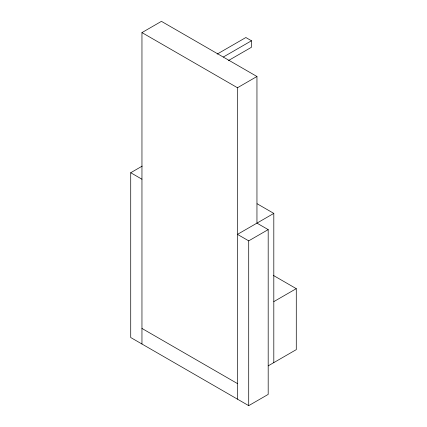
<?xml version="1.0" encoding="UTF-8"?>
<svg xmlns="http://www.w3.org/2000/svg" width="427" height="427" viewBox="0 0 427 427"><rect width="100%" height="100%" fill="white"/><g stroke="black" fill="none" stroke-linecap="round" stroke-linejoin="round"><path stroke-width="0.64" d="M141.956 344.018L141.956 32.596L161.433 21.35L256.953 76.497L256.953 223.124L268.188 229.614L268.188 394.404L248.711 405.65L130.721 337.527L130.721 172.732L142.175 166.119M217.156 54.096L245.861 37.523L251.482 40.768L251.482 47.253L228.52 60.511M223.353 57.004L251.482 40.768M141.956 32.596L237.471 87.743L256.953 76.497M273.808 362.614L273.808 213.393L237.471 234.37L248.711 240.855L268.188 229.614M273.808 301.627L296.279 288.652L296.279 349.638L268.188 365.859M257.118 203.759L273.808 213.393M130.721 172.732L141.956 179.223M273.264 275.362L296.279 288.652M141.956 328.443L237.471 383.59M248.711 240.855L248.711 405.65M237.471 87.743L237.471 399.16"/></g></svg>
